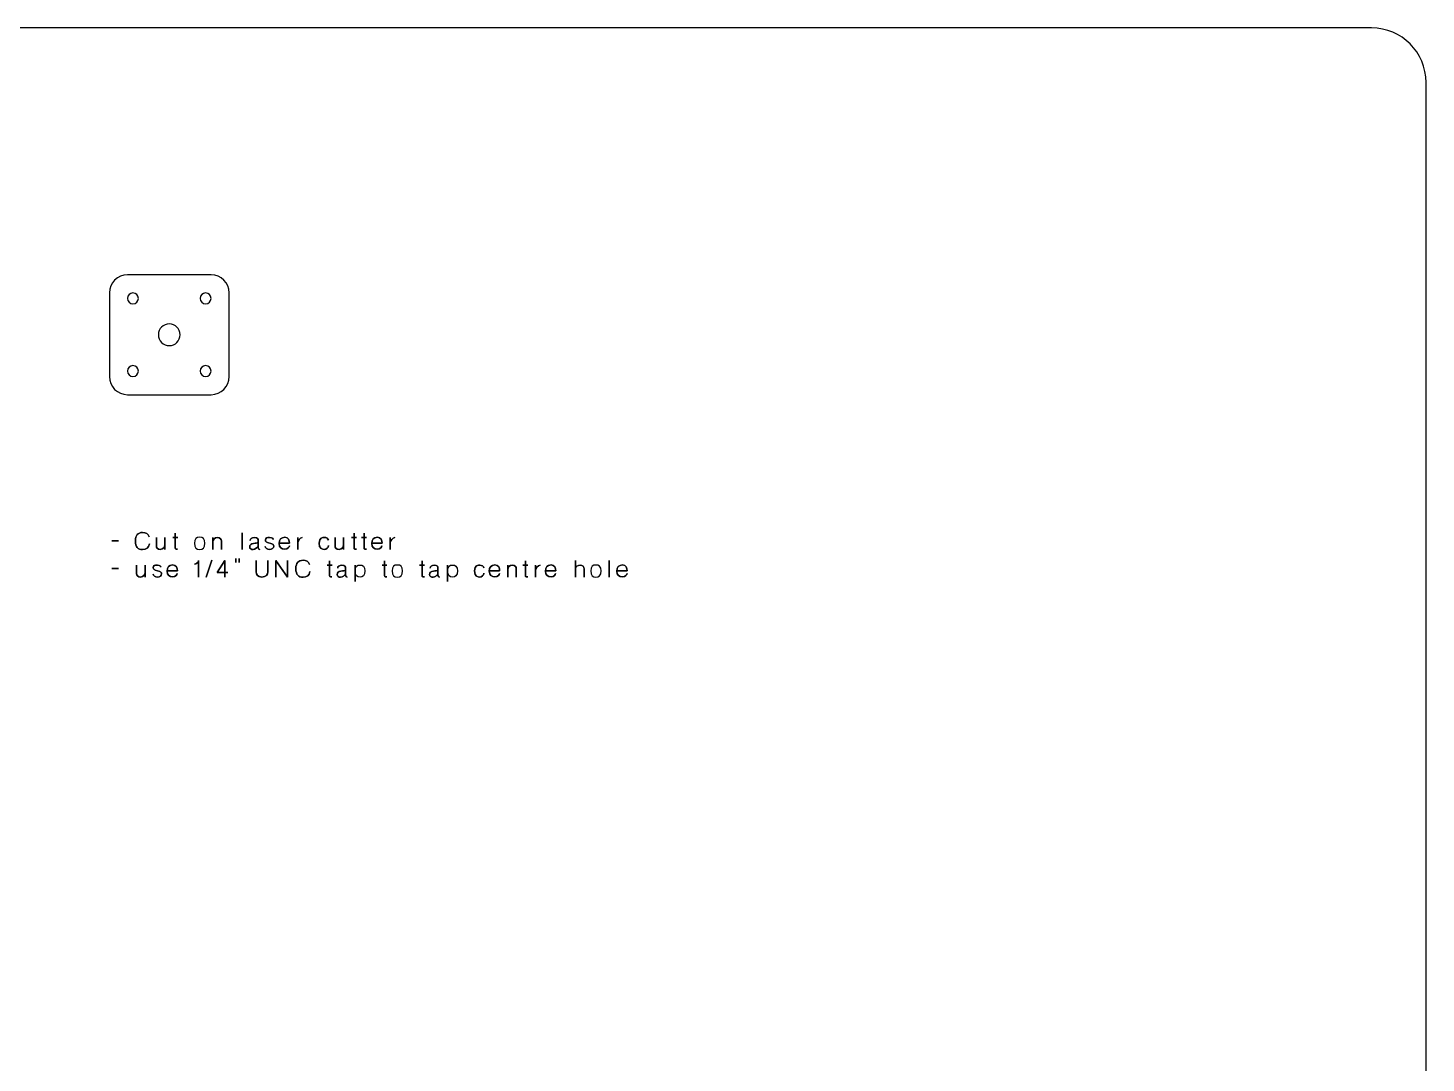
# Model space of a CAD drawing. Extents: x 15 to 785, y -585 to -15.
# Drawn here: x 400.1 to 785, y -300 to -15 of the extents above; entities that cross this region are included whole.
import ezdxf

# ---------------------------------------------------------------- set-up
doc = ezdxf.new("R2010")
doc.units = 0
doc.header["$MEASUREMENT"] = 0
doc.layers.add('LAYER_1', color=7, linetype='CONTINUOUS')

# ---------------------------------------------------------------- blocks, each defined once
blk = doc.blocks.new('BLOCK_2')
at = {"layer": 'LAYER_1', "color": 250}
blk.add_open_spline([(785, -570), (785, -578.28), (778.28, -585), (770, -585), (770, -585), (30, -585), (30, -585), (21.72, -585), (15, -578.28), (15, -570), (15, -570), (15, -30), (15, -30), (15, -21.72), (21.72, -15), (30, -15), (30, -15), (770, -15), (770, -15), (778.28, -15), (785, -21.72), (785, -30), (785, -30), (785, -570), (785, -570)], degree=3, knots=[0, 0, 0, 0, 1, 1, 1, 2, 2, 2, 3, 3, 3, 4, 4, 4, 5, 5, 5, 6, 6, 6, 7, 7, 7, 8, 8, 8, 8], dxfattribs=at)
blk = doc.blocks.new('BLOCK_8')
at = {"layer": 'LAYER_1', "color": 250}
for points, knots in [([(431.66, -158.62), (430.39, -158.62), (429.67, -157.9), (429.67, -156.27), (429.67, -154.65), (430.39, -153.93), (431.66, -153.93), (432.56, -153.93), (433.18, -154.31), (433.46, -155.12), (433.18, -154.31), (432.56, -153.93), (431.66, -153.93), (430.39, -153.93), (429.67, -154.65), (429.67, -156.27), (429.67, -157.9), (430.39, -158.62), (431.66, -158.62), (432.7, -158.62), (433.36, -158.12), (433.56, -157.03), (433.36, -158.12), (432.7, -158.62), (431.66, -158.62)], [0, 0, 0, 0, 1, 1, 1, 2, 2, 2, 3, 3, 3, 4, 4, 4, 5, 5, 5, 6, 6, 6, 7, 7, 7, 8, 8, 8, 8]), ([(423.2, -156.17), (423.2, -156.17), (425.05, -156.17), (425.05, -156.17), (425.05, -156.17), (423.2, -156.17), (423.2, -156.17)], [0, 0, 0, 0, 1, 1, 1, 2, 2, 2, 2]), ([(435.45, -155.3), (435.45, -155.3), (435.45, -157.42), (435.45, -157.72), (435.45, -158.01), (435.74, -158.56), (436.55, -158.56), (437.36, -158.57), (437.79, -157.94), (437.79, -157.35), (437.79, -157.94), (437.36, -158.57), (436.55, -158.56), (435.74, -158.56), (435.45, -158.01), (435.45, -157.72), (435.45, -157.42), (435.45, -155.3), (435.45, -155.3)], [0, 0, 0, 0, 1, 1, 1, 2, 2, 2, 3, 3, 3, 4, 4, 4, 5, 5, 5, 6, 6, 6, 6]), ([(437.79, -155.3), (437.79, -155.3), (437.79, -158.56), (437.79, -158.56), (437.79, -158.56), (437.79, -155.3), (437.79, -155.3)], [0, 0, 0, 0, 1, 1, 1, 2, 2, 2, 2]), ([(440.01, -155.28), (440.01, -155.28), (441.33, -155.28), (441.33, -155.28), (441.33, -155.28), (440.01, -155.28), (440.01, -155.28)], [0, 0, 0, 0, 1, 1, 1, 2, 2, 2, 2]), ([(441.32, -158.54), (441.01, -158.56), (440.67, -158.57), (440.67, -158.14), (440.67, -157.71), (440.67, -154.08), (440.67, -154.08), (440.67, -154.08), (440.67, -157.71), (440.67, -158.14), (440.67, -158.57), (441.01, -158.56), (441.32, -158.54)], [0, 0, 0, 0, 1, 1, 1, 2, 2, 2, 3, 3, 3, 4, 4, 4, 4]), ([(445.94, -156.9), (445.94, -155.62), (446.59, -155.25), (447.38, -155.25), (448.17, -155.25), (448.82, -155.62), (448.82, -156.9), (448.82, -158.19), (448.17, -158.57), (447.38, -158.57), (446.59, -158.57), (445.94, -158.19), (445.94, -156.9)], [0, 0, 0, 0, 1, 1, 1, 2, 2, 2, 3, 3, 3, 4, 4, 4, 4]), ([(445.94, -156.9), (445.94, -155.62), (446.59, -155.25), (447.38, -155.25), (448.17, -155.25), (448.82, -155.62), (448.82, -156.9), (448.82, -158.19), (448.17, -158.57), (447.38, -158.57), (446.59, -158.57), (445.94, -158.19), (445.94, -156.9)], [0, 0, 0, 0, 1, 1, 1, 2, 2, 2, 3, 3, 3, 4, 4, 4, 4]), ([(453.35, -158.57), (453.35, -158.57), (453.35, -156.45), (453.35, -156.15), (453.35, -155.86), (453.06, -155.32), (452.25, -155.31), (451.44, -155.3), (451.02, -155.93), (451.02, -156.52), (451.02, -155.93), (451.44, -155.3), (452.25, -155.31), (453.06, -155.32), (453.35, -155.86), (453.35, -156.15), (453.35, -156.45), (453.35, -158.57), (453.35, -158.57)], [0, 0, 0, 0, 1, 1, 1, 2, 2, 2, 3, 3, 3, 4, 4, 4, 5, 5, 5, 6, 6, 6, 6]), ([(451.02, -158.57), (451.02, -158.57), (451.02, -155.31), (451.02, -155.31), (451.02, -155.31), (451.02, -158.57), (451.02, -158.57)], [0, 0, 0, 0, 1, 1, 1, 2, 2, 2, 2]), ([(459.05, -158.57), (459.05, -158.57), (459.05, -153.99), (459.05, -153.99), (459.05, -153.99), (459.05, -158.57), (459.05, -158.57)], [0, 0, 0, 0, 1, 1, 1, 2, 2, 2, 2]), ([(463.48, -157.74), (463.29, -158.01), (462.63, -158.62), (462.11, -158.61), (461.58, -158.59), (461.16, -158.42), (461.16, -157.84), (461.16, -157.25), (461.52, -157), (462.19, -156.94), (462.86, -156.87), (463.16, -156.77), (463.48, -156.68), (463.16, -156.77), (462.86, -156.87), (462.19, -156.94), (461.52, -157), (461.16, -157.25), (461.16, -157.84), (461.16, -158.42), (461.58, -158.59), (462.11, -158.61), (462.63, -158.62), (463.29, -158.01), (463.48, -157.74)], [0, 0, 0, 0, 1, 1, 1, 2, 2, 2, 3, 3, 3, 4, 4, 4, 5, 5, 5, 6, 6, 6, 7, 7, 7, 8, 8, 8, 8]), ([(463.93, -158.57), (463.93, -158.57), (463.48, -158.54), (463.48, -158.15), (463.48, -158.15), (463.48, -156.07), (463.48, -156.07), (463.48, -155.8), (463.34, -155.29), (462.48, -155.29), (461.63, -155.29), (461.31, -155.68), (461.31, -156.08), (461.31, -155.68), (461.63, -155.29), (462.48, -155.29), (463.34, -155.29), (463.48, -155.8), (463.48, -156.07), (463.48, -156.07), (463.48, -158.15), (463.48, -158.15), (463.48, -158.54), (463.93, -158.57), (463.93, -158.57)], [0, 0, 0, 0, 1, 1, 1, 2, 2, 2, 3, 3, 3, 4, 4, 4, 5, 5, 5, 6, 6, 6, 7, 7, 7, 8, 8, 8, 8]), ([(467.64, -155.89), (467.65, -155.73), (467.44, -155.29), (466.64, -155.26), (465.84, -155.24), (465.48, -155.49), (465.48, -155.98), (465.48, -156.48), (465.89, -156.63), (466.04, -156.67), (466.04, -156.67), (467.24, -157.03), (467.24, -157.03), (467.4, -157.07), (467.78, -157.24), (467.78, -157.71), (467.78, -158.18), (467.28, -158.57), (466.64, -158.57), (466.01, -158.57), (465.43, -158.23), (465.43, -157.74), (465.43, -158.23), (466.01, -158.57), (466.64, -158.57), (467.28, -158.57), (467.78, -158.18), (467.78, -157.71), (467.78, -157.24), (467.4, -157.07), (467.24, -157.03), (467.24, -157.03), (466.04, -156.67), (466.04, -156.67), (465.89, -156.63), (465.48, -156.48), (465.48, -155.98), (465.48, -155.49), (465.84, -155.24), (466.64, -155.26), (467.44, -155.29), (467.65, -155.73), (467.64, -155.89)], [0, 0, 0, 0, 1, 1, 1, 2, 2, 2, 3, 3, 3, 4, 4, 4, 5, 5, 5, 6, 6, 6, 7, 7, 7, 8, 8, 8, 9, 9, 9, 10, 10, 10, 11, 11, 11, 12, 12, 12, 13, 13, 13, 14, 14, 14, 14]), ([(472.11, -156.83), (472.11, -156.12), (471.83, -155.22), (470.82, -155.22), (469.81, -155.22), (469.26, -155.91), (469.26, -156.95), (469.26, -158.01), (469.97, -158.57), (470.82, -158.54), (471.67, -158.52), (472.04, -157.86), (472.08, -157.62), (472.04, -157.86), (471.67, -158.52), (470.82, -158.54), (469.97, -158.57), (469.26, -158.01), (469.26, -156.95), (469.26, -155.91), (469.81, -155.22), (470.82, -155.22), (471.83, -155.22), (472.11, -156.12), (472.11, -156.83), (472.11, -156.83), (469.27, -156.83), (469.27, -156.83), (469.27, -156.83), (472.11, -156.83), (472.11, -156.83)], [0, 0, 0, 0, 1, 1, 1, 2, 2, 2, 3, 3, 3, 4, 4, 4, 5, 5, 5, 6, 6, 6, 7, 7, 7, 8, 8, 8, 9, 9, 9, 10, 10, 10, 10]), ([(474.38, -156.9), (474.36, -156.17), (475.03, -155.3), (475.62, -155.31), (475.03, -155.3), (474.36, -156.17), (474.38, -156.9)], [0, 0, 0, 0, 1, 1, 1, 2, 2, 2, 2]), ([(474.38, -158.57), (474.38, -158.57), (474.38, -155.31), (474.38, -155.31), (474.38, -155.31), (474.38, -158.57), (474.38, -158.57)], [0, 0, 0, 0, 1, 1, 1, 2, 2, 2, 2]), ([(481.71, -158.57), (481.18, -158.57), (480.26, -158.48), (480.26, -156.88), (480.26, -155.3), (481.29, -155.28), (481.74, -155.28), (482.19, -155.28), (482.79, -155.63), (482.82, -156.07), (482.79, -155.63), (482.19, -155.28), (481.74, -155.28), (481.29, -155.28), (480.26, -155.3), (480.26, -156.88), (480.26, -158.48), (481.18, -158.57), (481.71, -158.57), (482.25, -158.57), (482.82, -158.07), (482.84, -157.53), (482.82, -158.07), (482.25, -158.57), (481.71, -158.57)], [0, 0, 0, 0, 1, 1, 1, 2, 2, 2, 3, 3, 3, 4, 4, 4, 5, 5, 5, 6, 6, 6, 7, 7, 7, 8, 8, 8, 8]), ([(484.66, -157.72), (484.66, -158.01), (484.95, -158.56), (485.76, -158.56), (486.57, -158.57), (487, -157.94), (487, -157.35), (487, -157.94), (486.57, -158.57), (485.76, -158.56), (484.95, -158.56), (484.66, -158.01), (484.66, -157.72), (484.66, -157.42), (484.66, -155.3), (484.66, -155.3), (484.66, -155.3), (484.66, -157.42), (484.66, -157.72)], [0, 0, 0, 0, 1, 1, 1, 2, 2, 2, 3, 3, 3, 4, 4, 4, 5, 5, 5, 6, 6, 6, 6]), ([(487, -158.56), (487, -158.56), (487, -155.3), (487, -155.3), (487, -155.3), (487, -158.56), (487, -158.56)], [0, 0, 0, 0, 1, 1, 1, 2, 2, 2, 2]), ([(489.22, -155.28), (489.22, -155.28), (490.55, -155.28), (490.55, -155.28), (490.55, -155.28), (489.22, -155.28), (489.22, -155.28)], [0, 0, 0, 0, 1, 1, 1, 2, 2, 2, 2]), ([(490.53, -158.54), (490.22, -158.56), (489.88, -158.57), (489.88, -158.14), (489.88, -157.71), (489.88, -154.08), (489.88, -154.08), (489.88, -154.08), (489.88, -157.71), (489.88, -158.14), (489.88, -158.57), (490.22, -158.56), (490.53, -158.54)], [0, 0, 0, 0, 1, 1, 1, 2, 2, 2, 3, 3, 3, 4, 4, 4, 4]), ([(491.97, -155.28), (491.97, -155.28), (493.3, -155.28), (493.3, -155.28), (493.3, -155.28), (491.97, -155.28), (491.97, -155.28)], [0, 0, 0, 0, 1, 1, 1, 2, 2, 2, 2]), ([(493.29, -158.54), (492.98, -158.56), (492.64, -158.57), (492.64, -158.14), (492.64, -157.71), (492.64, -154.08), (492.64, -154.08), (492.64, -154.08), (492.64, -157.71), (492.64, -158.14), (492.64, -158.57), (492.98, -158.56), (493.29, -158.54)], [0, 0, 0, 0, 1, 1, 1, 2, 2, 2, 3, 3, 3, 4, 4, 4, 4]), ([(494.74, -156.83), (494.74, -156.83), (497.58, -156.83), (497.58, -156.83), (497.58, -156.12), (497.3, -155.22), (496.29, -155.22), (495.28, -155.22), (494.73, -155.91), (494.73, -156.95), (494.73, -158.01), (495.44, -158.57), (496.29, -158.54), (497.14, -158.52), (497.5, -157.86), (497.55, -157.62), (497.5, -157.86), (497.14, -158.52), (496.29, -158.54), (495.44, -158.57), (494.73, -158.01), (494.73, -156.95), (494.73, -155.91), (495.28, -155.22), (496.29, -155.22), (497.3, -155.22), (497.58, -156.12), (497.58, -156.83), (497.58, -156.83), (494.74, -156.83), (494.74, -156.83)], [0, 0, 0, 0, 1, 1, 1, 2, 2, 2, 3, 3, 3, 4, 4, 4, 5, 5, 5, 6, 6, 6, 7, 7, 7, 8, 8, 8, 9, 9, 9, 10, 10, 10, 10]), ([(499.85, -156.9), (499.83, -156.17), (500.5, -155.3), (501.09, -155.31), (500.5, -155.3), (499.83, -156.17), (499.85, -156.9)], [0, 0, 0, 0, 1, 1, 1, 2, 2, 2, 2]), ([(499.85, -158.57), (499.85, -158.57), (499.85, -155.31), (499.85, -155.31), (499.85, -155.31), (499.85, -158.57), (499.85, -158.57)], [0, 0, 0, 0, 1, 1, 1, 2, 2, 2, 2]), ([(447.05, -166.19), (447.05, -166.19), (447.05, -161.61), (447.05, -161.61), (447.05, -162.39), (446.3, -162.57), (445.97, -162.6), (446.3, -162.57), (447.05, -162.39), (447.05, -161.61), (447.05, -161.61), (447.05, -166.19), (447.05, -166.19)], [0, 0, 0, 0, 1, 1, 1, 2, 2, 2, 3, 3, 3, 4, 4, 4, 4]), ([(449.19, -166.25), (449.19, -166.25), (450.74, -161.56), (450.74, -161.56), (450.74, -161.56), (449.19, -166.25), (449.19, -166.25)], [0, 0, 0, 0, 1, 1, 1, 2, 2, 2, 2]), ([(454.34, -166.19), (454.34, -166.19), (454.34, -161.61), (454.34, -161.61), (454.34, -161.61), (452.18, -164.97), (452.18, -164.97), (452.18, -164.97), (455.16, -164.97), (455.16, -164.97), (455.16, -164.97), (452.18, -164.97), (452.18, -164.97), (452.18, -164.97), (454.34, -161.61), (454.34, -161.61), (454.34, -161.61), (454.34, -166.19), (454.34, -166.19)], [0, 0, 0, 0, 1, 1, 1, 2, 2, 2, 3, 3, 3, 4, 4, 4, 5, 5, 5, 6, 6, 6, 6]), ([(457.35, -162.21), (457.35, -162.21), (457.35, -161.07), (457.35, -161.07), (457.35, -161.07), (457.35, -162.21), (457.35, -162.21)], [0, 0, 0, 0, 1, 1, 1, 2, 2, 2, 2]), ([(458.27, -162.21), (458.27, -162.21), (458.27, -161.07), (458.27, -161.07), (458.27, -161.07), (458.27, -162.21), (458.27, -162.21)], [0, 0, 0, 0, 1, 1, 1, 2, 2, 2, 2]), ([(466.11, -161.6), (466.11, -161.6), (466.11, -163.97), (466.11, -164.73), (466.11, -165.5), (465.64, -166.19), (464.52, -166.18), (463.41, -166.16), (462.89, -165.54), (462.89, -164.73), (462.89, -164.73), (462.89, -161.6), (462.89, -161.6), (462.89, -161.6), (462.89, -164.73), (462.89, -164.73), (462.89, -165.54), (463.41, -166.16), (464.52, -166.18), (465.64, -166.19), (466.11, -165.5), (466.11, -164.73), (466.11, -163.97), (466.11, -161.6), (466.11, -161.6)], [0, 0, 0, 0, 1, 1, 1, 2, 2, 2, 3, 3, 3, 4, 4, 4, 5, 5, 5, 6, 6, 6, 7, 7, 7, 8, 8, 8, 8]), ([(468.32, -166.19), (468.32, -166.19), (468.32, -161.61), (468.32, -161.61), (468.32, -161.61), (471.58, -166.19), (471.58, -166.19), (471.58, -166.19), (471.58, -161.61), (471.58, -161.61), (471.58, -161.61), (471.58, -166.19), (471.58, -166.19), (471.58, -166.19), (468.32, -161.61), (468.32, -161.61), (468.32, -161.61), (468.32, -166.19), (468.32, -166.19)], [0, 0, 0, 0, 1, 1, 1, 2, 2, 2, 3, 3, 3, 4, 4, 4, 5, 5, 5, 6, 6, 6, 6]), ([(477.75, -164.65), (477.55, -165.74), (476.89, -166.24), (475.84, -166.24), (474.58, -166.24), (473.86, -165.52), (473.86, -163.89), (473.86, -162.28), (474.58, -161.55), (475.84, -161.55), (476.75, -161.55), (477.37, -161.93), (477.65, -162.74), (477.37, -161.93), (476.75, -161.55), (475.84, -161.55), (474.58, -161.55), (473.86, -162.28), (473.86, -163.89), (473.86, -165.52), (474.58, -166.24), (475.84, -166.24), (476.89, -166.24), (477.55, -165.74), (477.75, -164.65)], [0, 0, 0, 0, 1, 1, 1, 2, 2, 2, 3, 3, 3, 4, 4, 4, 5, 5, 5, 6, 6, 6, 7, 7, 7, 8, 8, 8, 8]), ([(550.82, -166.19), (550.82, -166.19), (550.82, -161.61), (550.82, -161.61), (550.82, -161.61), (550.82, -166.19), (550.82, -166.19)], [0, 0, 0, 0, 1, 1, 1, 2, 2, 2, 2]), ([(560.11, -166.19), (560.11, -166.19), (560.11, -161.61), (560.11, -161.61), (560.11, -161.61), (560.11, -166.19), (560.11, -166.19)], [0, 0, 0, 0, 1, 1, 1, 2, 2, 2, 2]), ([(423.2, -163.79), (423.2, -163.79), (425.05, -163.79), (425.05, -163.79), (425.05, -163.79), (423.2, -163.79), (423.2, -163.79)], [0, 0, 0, 0, 1, 1, 1, 2, 2, 2, 2]), ([(430, -162.92), (430, -162.92), (430, -165.04), (430, -165.34), (430, -165.63), (430.29, -166.18), (431.1, -166.18), (431.91, -166.19), (432.34, -165.56), (432.34, -164.97), (432.34, -165.56), (431.91, -166.19), (431.1, -166.18), (430.29, -166.18), (430, -165.63), (430, -165.34), (430, -165.04), (430, -162.92), (430, -162.92)], [0, 0, 0, 0, 1, 1, 1, 2, 2, 2, 3, 3, 3, 4, 4, 4, 5, 5, 5, 6, 6, 6, 6]), ([(432.34, -162.92), (432.34, -162.92), (432.34, -166.18), (432.34, -166.18), (432.34, -166.18), (432.34, -162.92), (432.34, -162.92)], [0, 0, 0, 0, 1, 1, 1, 2, 2, 2, 2]), ([(436.77, -163.51), (436.78, -163.35), (436.57, -162.91), (435.77, -162.88), (434.97, -162.86), (434.6, -163.11), (434.6, -163.6), (434.6, -164.1), (435.01, -164.25), (435.17, -164.29), (435.17, -164.29), (436.37, -164.65), (436.37, -164.65), (436.53, -164.69), (436.91, -164.86), (436.91, -165.33), (436.91, -165.8), (436.41, -166.19), (435.77, -166.19), (435.14, -166.19), (434.56, -165.85), (434.56, -165.36), (434.56, -165.85), (435.14, -166.19), (435.77, -166.19), (436.41, -166.19), (436.91, -165.8), (436.91, -165.33), (436.91, -164.86), (436.53, -164.69), (436.37, -164.65), (436.37, -164.65), (435.17, -164.29), (435.17, -164.29), (435.01, -164.25), (434.6, -164.1), (434.6, -163.6), (434.6, -163.11), (434.97, -162.86), (435.77, -162.88), (436.57, -162.91), (436.78, -163.35), (436.77, -163.51)], [0, 0, 0, 0, 1, 1, 1, 2, 2, 2, 3, 3, 3, 4, 4, 4, 5, 5, 5, 6, 6, 6, 7, 7, 7, 8, 8, 8, 9, 9, 9, 10, 10, 10, 11, 11, 11, 12, 12, 12, 13, 13, 13, 14, 14, 14, 14]), ([(438.39, -164.45), (438.39, -164.45), (441.23, -164.45), (441.23, -164.45), (441.23, -163.74), (440.95, -162.84), (439.94, -162.84), (438.94, -162.84), (438.39, -163.53), (438.39, -164.57), (438.39, -165.63), (439.1, -166.19), (439.94, -166.16), (440.79, -166.14), (441.16, -165.48), (441.21, -165.24), (441.16, -165.48), (440.79, -166.14), (439.94, -166.16), (439.1, -166.19), (438.39, -165.63), (438.39, -164.57), (438.39, -163.53), (438.94, -162.84), (439.94, -162.84), (440.95, -162.84), (441.23, -163.74), (441.23, -164.45), (441.23, -164.45), (438.39, -164.45), (438.39, -164.45)], [0, 0, 0, 0, 1, 1, 1, 2, 2, 2, 3, 3, 3, 4, 4, 4, 5, 5, 5, 6, 6, 6, 7, 7, 7, 8, 8, 8, 9, 9, 9, 10, 10, 10, 10]), ([(482.49, -162.9), (482.49, -162.9), (483.81, -162.9), (483.81, -162.9), (483.81, -162.9), (482.49, -162.9), (482.49, -162.9)], [0, 0, 0, 0, 1, 1, 1, 2, 2, 2, 2]), ([(483.8, -166.16), (483.49, -166.18), (483.15, -166.19), (483.15, -165.76), (483.15, -165.33), (483.15, -161.7), (483.15, -161.7), (483.15, -161.7), (483.15, -165.33), (483.15, -165.76), (483.15, -166.19), (483.49, -166.18), (483.8, -166.16)], [0, 0, 0, 0, 1, 1, 1, 2, 2, 2, 3, 3, 3, 4, 4, 4, 4]), ([(486.19, -166.23), (485.66, -166.21), (485.24, -166.04), (485.24, -165.46), (485.24, -164.87), (485.6, -164.62), (486.27, -164.56), (486.94, -164.49), (487.24, -164.39), (487.55, -164.3), (487.24, -164.39), (486.94, -164.49), (486.27, -164.56), (485.6, -164.62), (485.24, -164.87), (485.24, -165.46), (485.24, -166.04), (485.66, -166.21), (486.19, -166.23), (486.71, -166.24), (487.36, -165.63), (487.55, -165.36), (487.36, -165.63), (486.71, -166.24), (486.19, -166.23)], [0, 0, 0, 0, 1, 1, 1, 2, 2, 2, 3, 3, 3, 4, 4, 4, 5, 5, 5, 6, 6, 6, 7, 7, 7, 8, 8, 8, 8]), ([(487.55, -165.77), (487.55, -165.77), (487.55, -163.69), (487.55, -163.69), (487.55, -163.42), (487.42, -162.91), (486.56, -162.91), (485.71, -162.91), (485.39, -163.3), (485.39, -163.7), (485.39, -163.3), (485.71, -162.91), (486.56, -162.91), (487.42, -162.91), (487.55, -163.42), (487.55, -163.69), (487.55, -163.69), (487.55, -165.77), (487.55, -165.77), (487.55, -166.16), (488.01, -166.19), (488.01, -166.19), (488.01, -166.19), (487.55, -166.16), (487.55, -165.77)], [0, 0, 0, 0, 1, 1, 1, 2, 2, 2, 3, 3, 3, 4, 4, 4, 5, 5, 5, 6, 6, 6, 7, 7, 7, 8, 8, 8, 8]), ([(490.2, -167.45), (490.2, -167.45), (490.2, -162.87), (490.2, -162.87), (490.2, -162.87), (490.2, -167.45), (490.2, -167.45)], [0, 0, 0, 0, 1, 1, 1, 2, 2, 2, 2]), ([(491.54, -166.19), (492.28, -166.19), (492.89, -165.81), (492.89, -164.52), (492.89, -163.24), (492.28, -162.87), (491.54, -162.87), (490.81, -162.87), (490.2, -163.24), (490.2, -164.52), (490.2, -165.81), (490.81, -166.19), (491.54, -166.19)], [0, 0, 0, 0, 1, 1, 1, 2, 2, 2, 3, 3, 3, 4, 4, 4, 4]), ([(491.54, -166.19), (492.28, -166.19), (492.89, -165.81), (492.89, -164.52), (492.89, -163.24), (492.28, -162.87), (491.54, -162.87), (490.81, -162.87), (490.2, -163.24), (490.2, -164.52), (490.2, -165.81), (490.81, -166.19), (491.54, -166.19)], [0, 0, 0, 0, 1, 1, 1, 2, 2, 2, 3, 3, 3, 4, 4, 4, 4]), ([(497.6, -162.9), (497.6, -162.9), (498.93, -162.9), (498.93, -162.9), (498.93, -162.9), (497.6, -162.9), (497.6, -162.9)], [0, 0, 0, 0, 1, 1, 1, 2, 2, 2, 2]), ([(498.91, -166.16), (498.6, -166.18), (498.27, -166.19), (498.27, -165.76), (498.27, -165.33), (498.27, -161.7), (498.27, -161.7), (498.27, -161.7), (498.27, -165.33), (498.27, -165.76), (498.27, -166.19), (498.6, -166.18), (498.91, -166.16)], [0, 0, 0, 0, 1, 1, 1, 2, 2, 2, 3, 3, 3, 4, 4, 4, 4]), ([(500.36, -164.52), (500.36, -163.24), (501.01, -162.87), (501.8, -162.87), (502.59, -162.87), (503.24, -163.24), (503.24, -164.52), (503.24, -165.81), (502.59, -166.19), (501.8, -166.19), (501.01, -166.19), (500.36, -165.81), (500.36, -164.52)], [0, 0, 0, 0, 1, 1, 1, 2, 2, 2, 3, 3, 3, 4, 4, 4, 4]), ([(500.36, -164.52), (500.36, -163.24), (501.01, -162.87), (501.8, -162.87), (502.59, -162.87), (503.24, -163.24), (503.24, -164.52), (503.24, -165.81), (502.59, -166.19), (501.8, -166.19), (501.01, -166.19), (500.36, -165.81), (500.36, -164.52)], [0, 0, 0, 0, 1, 1, 1, 2, 2, 2, 3, 3, 3, 4, 4, 4, 4]), ([(507.92, -162.9), (507.92, -162.9), (509.25, -162.9), (509.25, -162.9), (509.25, -162.9), (507.92, -162.9), (507.92, -162.9)], [0, 0, 0, 0, 1, 1, 1, 2, 2, 2, 2]), ([(509.24, -166.16), (508.93, -166.18), (508.59, -166.19), (508.59, -165.76), (508.59, -165.33), (508.59, -161.7), (508.59, -161.7), (508.59, -161.7), (508.59, -165.33), (508.59, -165.76), (508.59, -166.19), (508.93, -166.18), (509.24, -166.16)], [0, 0, 0, 0, 1, 1, 1, 2, 2, 2, 3, 3, 3, 4, 4, 4, 4]), ([(512.99, -165.36), (512.8, -165.63), (512.15, -166.24), (511.63, -166.23), (511.1, -166.21), (510.68, -166.04), (510.68, -165.46), (510.68, -164.87), (511.04, -164.62), (511.71, -164.56), (512.38, -164.49), (512.67, -164.39), (512.99, -164.3), (512.67, -164.39), (512.38, -164.49), (511.71, -164.56), (511.04, -164.62), (510.68, -164.87), (510.68, -165.46), (510.68, -166.04), (511.1, -166.21), (511.63, -166.23), (512.15, -166.24), (512.8, -165.63), (512.99, -165.36)], [0, 0, 0, 0, 1, 1, 1, 2, 2, 2, 3, 3, 3, 4, 4, 4, 5, 5, 5, 6, 6, 6, 7, 7, 7, 8, 8, 8, 8]), ([(513.44, -166.19), (513.44, -166.19), (512.99, -166.16), (512.99, -165.77), (512.99, -165.77), (512.99, -163.69), (512.99, -163.69), (512.99, -163.42), (512.86, -162.91), (512, -162.91), (511.14, -162.91), (510.83, -163.3), (510.83, -163.7), (510.83, -163.3), (511.14, -162.91), (512, -162.91), (512.86, -162.91), (512.99, -163.42), (512.99, -163.69), (512.99, -163.69), (512.99, -165.77), (512.99, -165.77), (512.99, -166.16), (513.44, -166.19), (513.44, -166.19)], [0, 0, 0, 0, 1, 1, 1, 2, 2, 2, 3, 3, 3, 4, 4, 4, 5, 5, 5, 6, 6, 6, 7, 7, 7, 8, 8, 8, 8]), ([(515.63, -167.45), (515.63, -167.45), (515.63, -162.87), (515.63, -162.87), (515.63, -162.87), (515.63, -167.45), (515.63, -167.45)], [0, 0, 0, 0, 1, 1, 1, 2, 2, 2, 2]), ([(516.98, -166.19), (517.72, -166.19), (518.33, -165.81), (518.33, -164.52), (518.33, -163.24), (517.72, -162.87), (516.98, -162.87), (516.24, -162.87), (515.64, -163.24), (515.64, -164.52), (515.64, -165.81), (516.24, -166.19), (516.98, -166.19)], [0, 0, 0, 0, 1, 1, 1, 2, 2, 2, 3, 3, 3, 4, 4, 4, 4]), ([(516.98, -166.19), (517.72, -166.19), (518.33, -165.81), (518.33, -164.52), (518.33, -163.24), (517.72, -162.87), (516.98, -162.87), (516.24, -162.87), (515.64, -163.24), (515.64, -164.52), (515.64, -165.81), (516.24, -166.19), (516.98, -166.19)], [0, 0, 0, 0, 1, 1, 1, 2, 2, 2, 3, 3, 3, 4, 4, 4, 4]), ([(525.62, -165.15), (525.6, -165.69), (525.03, -166.19), (524.49, -166.19), (523.96, -166.19), (523.04, -166.1), (523.04, -164.5), (523.04, -162.92), (524.07, -162.9), (524.52, -162.9), (524.97, -162.9), (525.57, -163.25), (525.6, -163.69), (525.57, -163.25), (524.97, -162.9), (524.52, -162.9), (524.07, -162.9), (523.04, -162.92), (523.04, -164.5), (523.04, -166.1), (523.96, -166.19), (524.49, -166.19), (525.03, -166.19), (525.6, -165.69), (525.62, -165.15)], [0, 0, 0, 0, 1, 1, 1, 2, 2, 2, 3, 3, 3, 4, 4, 4, 5, 5, 5, 6, 6, 6, 7, 7, 7, 8, 8, 8, 8]), ([(527.12, -164.45), (527.12, -164.45), (529.96, -164.45), (529.96, -164.45), (529.96, -163.74), (529.68, -162.84), (528.67, -162.84), (527.67, -162.84), (527.11, -163.53), (527.11, -164.57), (527.11, -165.63), (527.83, -166.19), (528.67, -166.16), (529.52, -166.14), (529.89, -165.48), (529.93, -165.24), (529.89, -165.48), (529.52, -166.14), (528.67, -166.16), (527.83, -166.19), (527.11, -165.63), (527.11, -164.57), (527.11, -163.53), (527.67, -162.84), (528.67, -162.84), (529.68, -162.84), (529.96, -163.74), (529.96, -164.45), (529.96, -164.45), (527.12, -164.45), (527.12, -164.45)], [0, 0, 0, 0, 1, 1, 1, 2, 2, 2, 3, 3, 3, 4, 4, 4, 5, 5, 5, 6, 6, 6, 7, 7, 7, 8, 8, 8, 9, 9, 9, 10, 10, 10, 10]), ([(534.55, -166.19), (534.55, -166.19), (534.55, -164.07), (534.55, -163.77), (534.55, -163.48), (534.26, -162.94), (533.45, -162.93), (532.64, -162.92), (532.21, -163.55), (532.21, -164.14), (532.21, -163.55), (532.64, -162.92), (533.45, -162.93), (534.26, -162.94), (534.55, -163.48), (534.55, -163.77), (534.55, -164.07), (534.55, -166.19), (534.55, -166.19)], [0, 0, 0, 0, 1, 1, 1, 2, 2, 2, 3, 3, 3, 4, 4, 4, 5, 5, 5, 6, 6, 6, 6]), ([(532.21, -166.19), (532.21, -166.19), (532.21, -162.93), (532.21, -162.93), (532.21, -162.93), (532.21, -166.19), (532.21, -166.19)], [0, 0, 0, 0, 1, 1, 1, 2, 2, 2, 2]), ([(536.38, -162.9), (536.38, -162.9), (537.71, -162.9), (537.71, -162.9), (537.71, -162.9), (536.38, -162.9), (536.38, -162.9)], [0, 0, 0, 0, 1, 1, 1, 2, 2, 2, 2]), ([(537.7, -166.16), (537.39, -166.18), (537.05, -166.19), (537.05, -165.76), (537.05, -165.33), (537.05, -161.7), (537.05, -161.7), (537.05, -161.7), (537.05, -165.33), (537.05, -165.76), (537.05, -166.19), (537.39, -166.18), (537.7, -166.16)], [0, 0, 0, 0, 1, 1, 1, 2, 2, 2, 3, 3, 3, 4, 4, 4, 4]), ([(541.09, -162.93), (540.5, -162.92), (539.83, -163.79), (539.85, -164.52), (539.83, -163.79), (540.5, -162.92), (541.09, -162.93)], [0, 0, 0, 0, 1, 1, 1, 2, 2, 2, 2]), ([(539.85, -162.93), (539.85, -162.93), (539.85, -166.19), (539.85, -166.19), (539.85, -166.19), (539.85, -162.93), (539.85, -162.93)], [0, 0, 0, 0, 1, 1, 1, 2, 2, 2, 2]), ([(542.56, -164.45), (542.56, -164.45), (545.4, -164.45), (545.4, -164.45), (545.4, -163.74), (545.12, -162.84), (544.11, -162.84), (543.1, -162.84), (542.55, -163.53), (542.55, -164.57), (542.55, -165.63), (543.26, -166.19), (544.11, -166.16), (544.96, -166.14), (545.33, -165.48), (545.37, -165.24), (545.33, -165.48), (544.96, -166.14), (544.11, -166.16), (543.26, -166.19), (542.55, -165.63), (542.55, -164.57), (542.55, -163.53), (543.1, -162.84), (544.11, -162.84), (545.12, -162.84), (545.4, -163.74), (545.4, -164.45), (545.4, -164.45), (542.56, -164.45), (542.56, -164.45)], [0, 0, 0, 0, 1, 1, 1, 2, 2, 2, 3, 3, 3, 4, 4, 4, 5, 5, 5, 6, 6, 6, 7, 7, 7, 8, 8, 8, 9, 9, 9, 10, 10, 10, 10]), ([(553.2, -166.19), (553.2, -166.19), (553.2, -164.54), (553.2, -163.96), (553.2, -163.38), (552.85, -162.94), (552.17, -162.93), (551.48, -162.92), (550.82, -163.34), (550.82, -163.89), (550.82, -163.34), (551.48, -162.92), (552.17, -162.93), (552.85, -162.94), (553.2, -163.38), (553.2, -163.96), (553.2, -164.54), (553.2, -166.19), (553.2, -166.19)], [0, 0, 0, 0, 1, 1, 1, 2, 2, 2, 3, 3, 3, 4, 4, 4, 5, 5, 5, 6, 6, 6, 6]), ([(555.03, -164.52), (555.03, -163.24), (555.69, -162.87), (556.48, -162.87), (557.27, -162.87), (557.92, -163.24), (557.92, -164.52), (557.92, -165.81), (557.27, -166.19), (556.48, -166.19), (555.69, -166.19), (555.03, -165.81), (555.03, -164.52)], [0, 0, 0, 0, 1, 1, 1, 2, 2, 2, 3, 3, 3, 4, 4, 4, 4]), ([(555.03, -164.52), (555.03, -163.24), (555.69, -162.87), (556.48, -162.87), (557.27, -162.87), (557.92, -163.24), (557.92, -164.52), (557.92, -165.81), (557.27, -166.19), (556.48, -166.19), (555.69, -166.19), (555.03, -165.81), (555.03, -164.52)], [0, 0, 0, 0, 1, 1, 1, 2, 2, 2, 3, 3, 3, 4, 4, 4, 4]), ([(565.07, -164.45), (565.07, -163.74), (564.8, -162.84), (563.79, -162.84), (562.78, -162.84), (562.23, -163.53), (562.23, -164.57), (562.23, -165.63), (562.94, -166.19), (563.79, -166.16), (564.64, -166.14), (565, -165.48), (565.05, -165.24), (565, -165.48), (564.64, -166.14), (563.79, -166.16), (562.94, -166.19), (562.23, -165.63), (562.23, -164.57), (562.23, -163.53), (562.78, -162.84), (563.79, -162.84), (564.8, -162.84), (565.07, -163.74), (565.07, -164.45), (565.07, -164.45), (562.24, -164.45), (562.24, -164.45), (562.24, -164.45), (565.07, -164.45), (565.07, -164.45)], [0, 0, 0, 0, 1, 1, 1, 2, 2, 2, 3, 3, 3, 4, 4, 4, 5, 5, 5, 6, 6, 6, 7, 7, 7, 8, 8, 8, 9, 9, 9, 10, 10, 10, 10])]:
    blk.add_open_spline(points, degree=3, knots=knots, dxfattribs=at)

msp = doc.modelspace()

# ---------------------------------------------------------------- linework, layer by layer
at = {"layer": 'LAYER_1', "color": 7}
for points in [[(429.01, -87.97), (429.01, -87.97)], [(449.01, -87.97), (449.01, -87.97)], [(429.01, -107.97), (429.01, -107.97)], [(449.01, -107.97), (449.01, -107.97)]]:
    msp.add_lwpolyline(points, dxfattribs=at)
at = {"layer": 'LAYER_1', "color": 250}
msp.add_lwpolyline([(422.51, -110.96), (422.51, -110.96)], dxfattribs=at)
for points, knots in [([(422.51, -110.96), (422.51, -110.96), (422.51, -87.97), (422.51, -87.97), (422.51, -85.19), (424.74, -82.97), (427.51, -82.97), (427.51, -82.97), (450.51, -82.97), (450.51, -82.97), (453.28, -82.97), (455.51, -85.19), (455.51, -87.97), (455.51, -87.97), (455.51, -110.96), (455.51, -110.96), (455.51, -113.73), (453.28, -115.97), (450.51, -115.97), (450.51, -115.97), (427.51, -115.97), (427.51, -115.97), (424.74, -115.97), (422.51, -113.73), (422.51, -110.96)], [0, 0, 0, 0, 1, 1, 1, 2, 2, 2, 3, 3, 3, 4, 4, 4, 5, 5, 5, 6, 6, 6, 7, 7, 7, 8, 8, 8, 8]), ([(442.01, -99.46), (442.01, -101.12), (440.67, -102.46), (439.01, -102.46), (437.36, -102.46), (436.01, -101.12), (436.01, -99.46), (436.01, -97.81), (437.36, -96.46), (439.01, -96.46), (440.67, -96.46), (442.01, -97.81), (442.01, -99.46)], [0, 0, 0, 0, 1, 1, 1, 2, 2, 2, 3, 3, 3, 4, 4, 4, 4])]:
    msp.add_open_spline(points, degree=3, knots=knots, dxfattribs=at)
at = {"layer": 'LAYER_1', "color": 7}
for points in [[(429.01, -87.97), (429.84, -87.97), (430.51, -88.64), (430.51, -89.47), (430.51, -90.29), (429.84, -90.97), (429.01, -90.97), (428.18, -90.97), (427.51, -90.29), (427.51, -89.47), (427.51, -88.64), (428.18, -87.97), (429.01, -87.97)], [(449.01, -87.97), (449.84, -87.97), (450.51, -88.64), (450.51, -89.47), (450.51, -90.29), (449.84, -90.97), (449.01, -90.97), (448.18, -90.97), (447.51, -90.29), (447.51, -89.47), (447.51, -88.64), (448.18, -87.97), (449.01, -87.97)], [(429.01, -107.97), (429.84, -107.97), (430.51, -108.64), (430.51, -109.47), (430.51, -110.29), (429.84, -110.97), (429.01, -110.97), (428.18, -110.97), (427.51, -110.29), (427.51, -109.47), (427.51, -108.64), (428.18, -107.97), (429.01, -107.97)], [(449.01, -107.97), (449.84, -107.97), (450.51, -108.64), (450.51, -109.47), (450.51, -110.29), (449.84, -110.97), (449.01, -110.97), (448.18, -110.97), (447.51, -110.29), (447.51, -109.47), (447.51, -108.64), (448.18, -107.97), (449.01, -107.97)]]:
    msp.add_open_spline(points, degree=3, knots=[0, 0, 0, 0, 1, 1, 1, 2, 2, 2, 3, 3, 3, 4, 4, 4, 4], dxfattribs=at)

# ---------------------------------------------------------------- block references
at = {"layer": 'LAYER_1'}
for name in ['BLOCK_2', 'BLOCK_8']:
    msp.add_blockref(name, (0, 0), dxfattribs=at)

doc.saveas('drawing.dxf')
